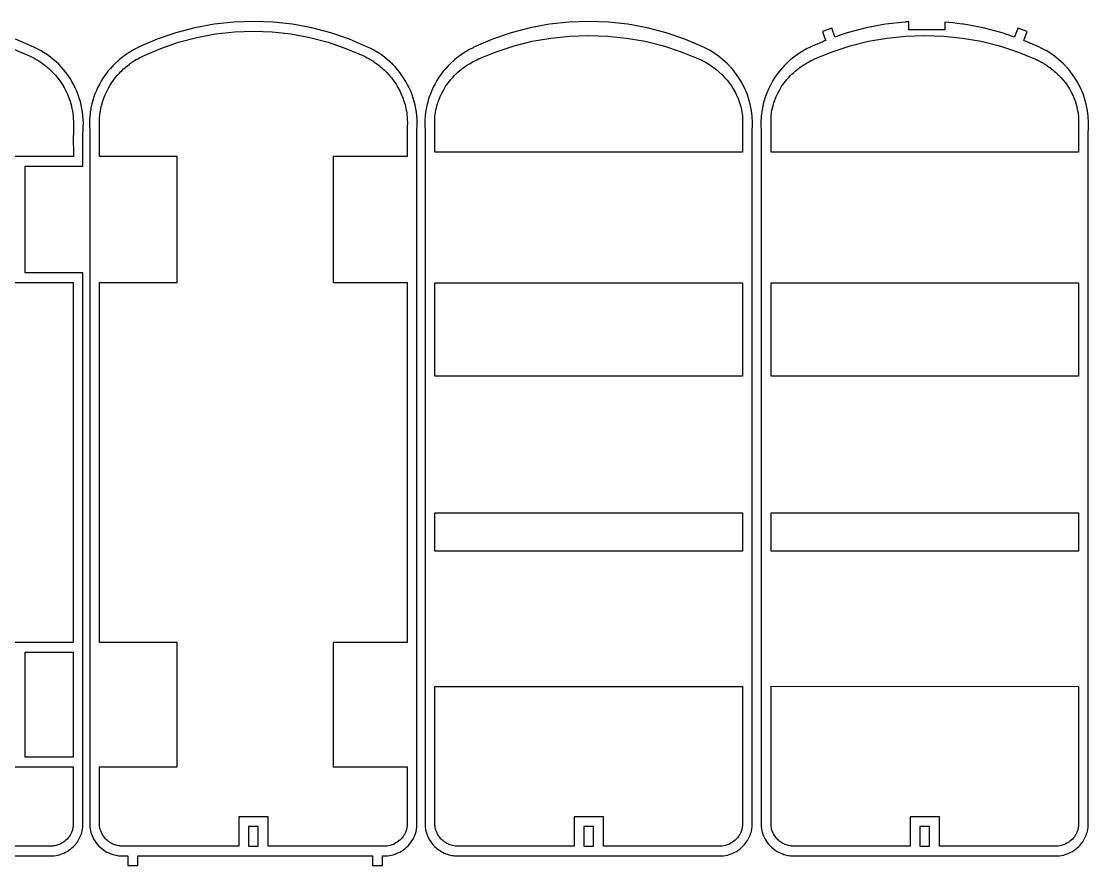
# Model space of a CAD drawing. Extents: x -70 to 101, y -106 to 32.
# Drawn here: x 45.8 to 100.2, y -57.4 to -14.3 of the extents above; entities that cross this region are included whole.
import ezdxf

# ---------------------------------------------------------------- set-up
doc = ezdxf.new("R2010")
doc.units = 0
doc.layers.get('0').update_dxf_attribs({"linetype": 'CONTINUOUS'})
doc.layers.add('SECTIONCUTEDGES', color=18, linetype='CONTINUOUS')

msp = doc.modelspace()

# ---------------------------------------------------------------- linework, layer by layer
msp.add_lwpolyline([(74.971, -55.432), (74.471, -55.432), (74.471, -56.432), (74.971, -56.432)], close=True)
at = {"layer": 'SECTIONCUTEDGES'}
for points in [[(50.224, -56.784), (50.33, -56.828), (50.387, -56.848), (50.443, -56.866), (50.508, -56.884), (50.573, -56.899), (50.592, -56.903), (50.667, -56.916), (50.724, -56.924), (50.793, -56.93), (50.819, -56.932), (51.201, -56.932), (51.201, -57.431), (51.7, -57.431), (51.7, -56.932), (63.692, -56.931), (63.692, -57.431), (64.192, -57.431), (64.192, -56.931), (64.447, -56.931), (64.479, -56.927), (64.552, -56.916), (64.654, -56.894), (64.745, -56.871), (64.815, -56.848), (64.87, -56.829), (64.979, -56.784), (65.076, -56.737), (65.169, -56.683), (65.258, -56.624), (65.344, -56.559), (65.425, -56.489), (65.501, -56.413), (65.573, -56.333), (65.639, -56.249), (65.7, -56.161), (65.756, -56.069), (65.792, -56), (65.824, -55.93), (65.843, -55.885), (65.861, -55.838), (65.877, -55.791), (65.891, -55.744), (65.905, -55.696), (65.911, -55.672), (65.928, -55.593), (65.935, -55.551), (65.948, -55.45), (65.95, -55.426), (65.95, -19.925), (65.952, -19.851), (65.954, -19.814), (65.967, -19.629), (65.968, -19.592), (65.969, -19.499), (65.963, -19.313), (65.949, -19.128), (65.927, -18.943), (65.898, -18.76), (65.86, -18.578), (65.815, -18.398), (65.762, -18.22), (65.701, -18.044), (65.633, -17.871), (65.558, -17.702), (65.475, -17.535), (65.385, -17.373), (65.289, -17.214), (65.185, -17.06), (65.075, -16.91), (64.959, -16.765), (64.837, -16.625), (64.708, -16.491), (64.574, -16.362), (64.435, -16.239), (64.29, -16.123), (64.141, -16.012), (63.987, -15.909), (63.928, -15.872), (63.839, -15.817), (63.75, -15.766), (63.653, -15.715), (63.593, -15.685), (63.513, -15.645), (63.434, -15.608), (62.51, -15.211), (61.561, -14.884), (60.59, -14.628), (59.603, -14.444), (58.605, -14.334), (57.602, -14.297), (56.599, -14.334), (55.601, -14.444), (54.614, -14.628), (53.643, -14.884), (52.694, -15.211), (51.771, -15.607), (51.727, -15.628), (51.582, -15.702), (51.512, -15.739), (51.443, -15.778), (51.374, -15.818), (51.306, -15.86), (51.239, -15.902), (51.173, -15.946), (51.107, -15.99), (51.042, -16.036), (50.978, -16.083), (50.915, -16.131), (50.852, -16.18), (50.754, -16.261), (50.71, -16.299), (50.568, -16.427), (50.433, -16.562), (50.303, -16.702), (50.18, -16.849), (50.064, -17), (49.954, -17.157), (49.852, -17.318), (49.757, -17.484), (49.669, -17.654), (49.589, -17.827), (49.517, -18.004), (49.443, -18.213), (49.42, -18.286), (49.39, -18.39), (49.359, -18.51), (49.338, -18.601), (49.313, -18.723), (49.297, -18.812), (49.289, -18.856), (49.276, -18.945), (49.264, -19.034), (49.255, -19.124), (49.251, -19.169), (49.244, -19.258), (49.238, -19.374), (49.235, -19.49), (49.235, -19.536), (49.238, -19.638), (49.241, -19.706), (49.249, -19.808), (49.253, -19.91), (49.254, -19.944), (49.254, -55.436), (49.256, -55.453), (49.26, -55.491), (49.267, -55.537), (49.274, -55.579), (49.282, -55.62), (49.291, -55.662), (49.301, -55.703), (49.312, -55.744), (49.325, -55.784), (49.338, -55.824), (49.353, -55.864), (49.368, -55.903), (49.385, -55.942), (49.403, -55.981), (49.424, -56.024), (49.448, -56.069), (49.503, -56.161), (49.564, -56.249), (49.631, -56.333), (49.702, -56.413), (49.779, -56.489), (49.86, -56.559), (49.946, -56.624), (50.035, -56.683), (50.128, -56.737)], [(67.215, -56.718), (67.241, -56.733), (67.295, -56.761), (67.349, -56.787), (67.405, -56.811), (67.433, -56.822), (67.489, -56.843), (67.518, -56.852), (67.575, -56.87), (67.604, -56.878), (67.662, -56.893), (67.72, -56.905), (67.779, -56.915), (67.808, -56.919), (67.868, -56.926), (67.926, -56.931), (81.513, -56.932), (81.602, -56.924), (81.701, -56.909), (81.799, -56.888), (81.896, -56.862), (81.991, -56.83), (82.084, -56.792), (82.174, -56.748), (82.262, -56.7), (82.346, -56.646), (82.428, -56.587), (82.505, -56.523), (82.578, -56.454), (82.647, -56.382), (82.696, -56.325), (82.742, -56.266), (82.785, -56.206), (82.826, -56.143), (82.864, -56.079), (82.899, -56.013), (82.931, -55.946), (82.96, -55.877), (82.986, -55.807), (83.008, -55.736), (83.028, -55.664), (83.048, -55.571), (83.056, -55.531), (83.066, -55.468), (83.068, -55.44), (83.069, -55.425), (83.07, -19.926), (83.07, -19.891), (83.074, -19.802), (83.084, -19.66), (83.088, -19.553), (83.088, -19.499), (83.068, -19.128), (83.017, -18.76), (82.934, -18.398), (82.821, -18.044), (82.677, -17.702), (82.505, -17.373), (82.305, -17.06), (82.078, -16.765), (81.828, -16.491), (81.554, -16.239), (81.26, -16.012), (80.934, -15.803), (80.884, -15.775), (80.791, -15.725), (80.621, -15.64), (80.553, -15.607), (79.629, -15.211), (78.68, -14.884), (77.709, -14.628), (76.722, -14.444), (75.724, -14.334), (74.721, -14.297), (73.718, -14.334), (72.72, -14.444), (71.733, -14.628), (70.762, -14.884), (69.813, -15.211), (68.859, -15.622), (68.815, -15.643), (68.748, -15.677), (68.701, -15.702), (68.631, -15.739), (68.562, -15.778), (68.493, -15.818), (68.425, -15.86), (68.358, -15.902), (68.292, -15.946), (68.226, -15.99), (68.161, -16.036), (68.097, -16.083), (68.034, -16.131), (67.972, -16.18), (67.882, -16.254), (67.829, -16.299), (67.688, -16.427), (67.552, -16.562), (67.423, -16.702), (67.299, -16.849), (67.183, -17), (67.074, -17.157), (66.971, -17.318), (66.876, -17.484), (66.788, -17.654), (66.709, -17.827), (66.637, -18.004), (66.563, -18.213), (66.531, -18.316), (66.502, -18.42), (66.471, -18.541), (66.464, -18.571), (66.438, -18.693), (66.424, -18.768), (66.409, -18.856), (66.395, -18.945), (66.389, -18.99), (66.379, -19.079), (66.37, -19.169), (66.36, -19.305), (66.355, -19.42), (66.354, -19.513), (66.356, -19.621), (66.362, -19.723), (66.367, -19.791), (66.371, -19.859), (66.373, -19.944), (66.373, -55.429), (66.379, -55.485), (66.387, -55.542), (66.396, -55.594), (66.407, -55.647), (66.419, -55.699), (66.434, -55.751), (66.45, -55.802), (66.468, -55.852), (66.487, -55.902), (66.509, -55.951), (66.532, -56), (66.556, -56.047), (66.582, -56.094), (66.621, -56.158), (66.663, -56.22), (66.708, -56.28), (66.755, -56.338), (66.805, -56.394), (66.857, -56.448), (66.911, -56.499), (66.968, -56.548), (67.027, -56.595), (67.088, -56.639), (67.15, -56.68)], [(92.901, -14.331), (92.901, -14.723), (91.057, -14.723), (91.057, -14.326), (90.936, -14.329), (90.876, -14.333), (89.878, -14.444), (88.892, -14.627), (87.921, -14.883), (87.454, -15.044), (87.387, -15.065), (87.32, -15.086), (87.288, -15.097), (87.129, -14.647), (86.658, -14.813), (86.767, -15.121), (86.82, -15.273), (86.796, -15.283), (86.732, -15.311), (86.668, -15.34), (86.046, -15.607), (86.008, -15.625), (85.961, -15.648), (85.876, -15.692), (85.787, -15.739), (85.718, -15.778), (85.649, -15.818), (85.581, -15.86), (85.514, -15.902), (85.448, -15.946), (85.382, -15.99), (85.317, -16.036), (85.253, -16.083), (85.19, -16.131), (85.127, -16.18), (85.021, -16.268), (84.996, -16.289), (84.843, -16.427), (84.708, -16.562), (84.578, -16.702), (84.455, -16.849), (84.339, -17), (84.229, -17.157), (84.127, -17.318), (84.032, -17.484), (83.944, -17.654), (83.864, -17.827), (83.792, -18.004), (83.714, -18.228), (83.695, -18.286), (83.665, -18.39), (83.634, -18.51), (83.606, -18.632), (83.588, -18.723), (83.572, -18.812), (83.557, -18.901), (83.551, -18.945), (83.539, -19.034), (83.53, -19.124), (83.522, -19.214), (83.519, -19.258), (83.513, -19.374), (83.511, -19.42), (83.51, -19.513), (83.511, -19.587), (83.515, -19.689), (83.523, -19.791), (83.525, -19.825), (83.529, -19.927), (83.53, -55.439), (83.531, -55.458), (83.537, -55.504), (83.542, -55.537), (83.549, -55.579), (83.557, -55.62), (83.566, -55.662), (83.576, -55.703), (83.587, -55.744), (83.6, -55.784), (83.613, -55.824), (83.628, -55.864), (83.643, -55.903), (83.66, -55.942), (83.678, -55.981), (83.709, -56.043), (83.723, -56.069), (83.778, -56.161), (83.839, -56.249), (83.906, -56.333), (83.977, -56.413), (84.054, -56.489), (84.135, -56.559), (84.221, -56.624), (84.31, -56.683), (84.403, -56.737), (84.5, -56.784), (84.602, -56.827), (84.623, -56.835), (84.689, -56.857), (84.746, -56.874), (84.811, -56.891), (84.886, -56.907), (84.942, -56.916), (85.018, -56.926), (85.083, -56.931), (98.668, -56.932), (98.758, -56.924), (98.857, -56.909), (98.955, -56.888), (99.052, -56.862), (99.147, -56.83), (99.24, -56.792), (99.33, -56.748), (99.418, -56.7), (99.502, -56.646), (99.583, -56.587), (99.661, -56.523), (99.734, -56.454), (99.803, -56.382), (99.852, -56.325), (99.898, -56.266), (99.941, -56.206), (99.982, -56.143), (100.019, -56.079), (100.054, -56.013), (100.086, -55.946), (100.115, -55.877), (100.141, -55.807), (100.164, -55.736), (100.184, -55.664), (100.206, -55.561), (100.218, -55.492), (100.223, -55.452), (100.225, -55.425), (100.225, -19.926), (100.228, -19.837), (100.234, -19.748), (100.238, -19.695), (100.243, -19.589), (100.244, -19.507), (100.224, -19.128), (100.173, -18.76), (100.09, -18.398), (99.976, -18.044), (99.833, -17.702), (99.66, -17.373), (99.46, -17.06), (99.234, -16.765), (98.983, -16.491), (98.71, -16.239), (98.416, -16.012), (98.076, -15.795), (98.019, -15.763), (97.995, -15.75), (97.825, -15.664), (97.708, -15.607), (96.933, -15.277), (97.097, -14.813), (96.625, -14.647), (96.466, -15.101), (95.836, -14.884), (94.866, -14.628), (93.864, -14.442), (93.812, -14.434), (93.674, -14.416), (93.536, -14.4), (93.316, -14.378), (93.099, -14.357), (92.901, -14.335)], [(50.25, -56.226), (50.199, -56.189), (50.15, -56.148), (50.104, -56.105), (50.059, -56.06), (50.017, -56.012), (49.977, -55.961), (49.941, -55.909), (49.907, -55.855), (49.876, -55.799), (49.849, -55.741), (49.824, -55.682), (49.803, -55.622), (49.785, -55.561), (49.77, -55.498), (49.755, -55.399), (49.754, -55.391), (49.754, -52.387), (53.712, -52.387), (53.712, -46.031), (49.754, -46.031), (49.754, -27.644), (53.712, -27.644), (53.712, -21.205), (49.742, -21.205), (49.743, -20.799), (49.747, -20.321), (49.748, -20.176), (49.746, -19.937), (49.741, -19.608), (49.741, -19.505), (49.744, -19.423), (49.747, -19.342), (49.752, -19.261), (49.755, -19.22), (49.762, -19.139), (49.771, -19.059), (49.781, -18.978), (49.787, -18.93), (49.794, -18.883), (49.802, -18.836), (49.811, -18.788), (49.82, -18.741), (49.83, -18.694), (49.84, -18.648), (49.851, -18.601), (49.863, -18.554), (49.876, -18.508), (49.889, -18.462), (49.906, -18.405), (49.918, -18.368), (49.948, -18.28), (49.986, -18.176), (50.018, -18.094), (50.082, -17.948), (50.147, -17.814), (50.218, -17.682), (50.293, -17.553), (50.374, -17.427), (50.46, -17.305), (50.551, -17.186), (50.646, -17.071), (50.749, -16.956), (50.821, -16.882), (50.879, -16.824), (50.979, -16.73), (51.052, -16.665), (51.109, -16.617), (51.168, -16.569), (51.197, -16.546), (51.257, -16.5), (51.317, -16.455), (51.378, -16.411), (51.457, -16.357), (51.537, -16.305), (51.619, -16.254), (51.701, -16.206), (51.785, -16.16), (51.92, -16.09), (51.963, -16.069), (52.874, -15.678), (53.788, -15.363), (54.723, -15.116), (55.674, -14.939), (56.635, -14.832), (57.602, -14.797), (58.568, -14.832), (59.53, -14.939), (60.48, -15.116), (61.415, -15.363), (62.33, -15.678), (63.267, -16.081), (63.33, -16.113), (63.409, -16.154), (63.49, -16.199), (63.559, -16.239), (63.627, -16.28), (63.694, -16.322), (63.76, -16.366), (63.826, -16.411), (63.89, -16.457), (63.954, -16.505), (64.017, -16.554), (64.079, -16.604), (64.14, -16.655), (64.199, -16.707), (64.272, -16.774), (64.414, -16.913), (64.543, -17.054), (64.664, -17.201), (64.779, -17.355), (64.885, -17.514), (64.983, -17.678), (65.073, -17.847), (65.154, -18.02), (65.226, -18.197), (65.289, -18.377), (65.343, -18.561), (65.387, -18.747), (65.404, -18.831), (65.415, -18.894), (65.428, -18.978), (65.44, -19.085), (65.45, -19.2), (65.457, -19.315), (65.463, -19.489), (65.462, -19.667), (65.461, -19.771), (65.462, -21.205), (61.681, -21.205), (61.681, -27.644), (65.451, -27.644), (65.45, -46.031), (61.681, -46.031), (61.681, -52.387), (65.45, -52.387), (65.45, -55.388), (65.437, -55.489), (65.429, -55.531), (65.419, -55.572), (65.408, -55.613), (65.395, -55.653), (65.381, -55.692), (65.365, -55.732), (65.348, -55.77), (65.329, -55.808), (65.309, -55.845), (65.287, -55.881), (65.264, -55.916), (65.24, -55.951), (65.19, -56.014), (65.136, -56.074), (65.078, -56.129), (65.016, -56.181), (64.951, -56.229), (64.883, -56.272), (64.812, -56.31), (64.739, -56.343), (64.663, -56.372), (64.586, -56.395), (64.508, -56.413), (64.417, -56.427), (64.392, -56.43), (64.362, -56.432), (58.351, -56.432), (58.351, -54.933), (56.852, -54.933), (56.852, -56.432), (50.835, -56.432), (50.779, -56.426), (50.716, -56.417), (50.654, -56.405), (50.592, -56.389), (50.532, -56.37), (50.473, -56.347), (50.415, -56.322), (50.358, -56.293), (50.303, -56.261)], [(66.873, -20.978), (66.873, -19.149), (66.887, -19.036), (66.903, -18.938), (66.921, -18.84), (66.927, -18.808), (66.949, -18.711), (66.975, -18.61), (67.001, -18.519), (67.022, -18.451), (67.05, -18.371), (67.086, -18.271), (67.141, -18.139), (67.201, -18.009), (67.266, -17.881), (67.337, -17.756), (67.413, -17.633), (67.494, -17.514), (67.58, -17.397), (67.67, -17.284), (67.766, -17.175), (67.869, -17.066), (67.959, -16.977), (68.041, -16.902), (68.142, -16.814), (68.229, -16.744), (68.316, -16.676), (68.346, -16.654), (68.436, -16.59), (68.537, -16.522), (68.636, -16.46), (68.717, -16.412), (68.82, -16.354), (68.904, -16.309), (69.011, -16.256), (69.091, -16.219), (69.993, -15.851), (70.908, -15.552), (71.843, -15.318), (72.794, -15.15), (73.755, -15.048), (74.721, -15.015), (75.688, -15.048), (76.649, -15.15), (77.6, -15.318), (78.535, -15.552), (79.449, -15.851), (80.378, -16.231), (80.426, -16.254), (80.499, -16.289), (80.575, -16.328), (80.644, -16.366), (80.712, -16.404), (80.78, -16.444), (80.847, -16.485), (80.913, -16.527), (80.978, -16.571), (81.042, -16.615), (81.074, -16.638), (81.136, -16.684), (81.198, -16.731), (81.259, -16.78), (81.319, -16.829), (81.384, -16.886), (81.533, -17.025), (81.662, -17.159), (81.784, -17.299), (81.898, -17.445), (82.004, -17.596), (82.102, -17.752), (82.192, -17.912), (82.273, -18.077), (82.345, -18.245), (82.408, -18.416), (82.462, -18.591), (82.517, -18.814), (82.535, -18.908), (82.556, -19.04), (82.57, -19.156), (82.57, -20.978)], [(84.029, -20.978), (84.029, -19.154), (84.037, -19.08), (84.048, -19.003), (84.058, -18.938), (84.076, -18.84), (84.097, -18.743), (84.105, -18.711), (84.13, -18.61), (84.157, -18.519), (84.178, -18.451), (84.198, -18.392), (84.215, -18.344), (84.242, -18.271), (84.297, -18.139), (84.357, -18.009), (84.422, -17.881), (84.493, -17.756), (84.569, -17.633), (84.65, -17.514), (84.735, -17.397), (84.826, -17.284), (84.921, -17.175), (85.031, -17.059), (85.093, -16.998), (85.168, -16.928), (85.225, -16.876), (85.283, -16.826), (85.355, -16.767), (85.413, -16.721), (85.502, -16.654), (85.562, -16.611), (85.673, -16.535), (85.732, -16.497), (85.832, -16.435), (85.934, -16.376), (86.018, -16.331), (86.123, -16.277), (86.189, -16.246), (86.244, -16.22), (87.149, -15.851), (88.063, -15.552), (88.999, -15.318), (89.949, -15.15), (90.911, -15.048), (91.877, -15.014), (92.843, -15.048), (93.805, -15.15), (94.755, -15.318), (95.691, -15.552), (96.605, -15.851), (97.523, -16.226), (97.555, -16.241), (97.613, -16.269), (97.696, -16.31), (97.765, -16.347), (97.834, -16.385), (97.902, -16.424), (97.936, -16.444), (98.003, -16.485), (98.069, -16.527), (98.134, -16.571), (98.198, -16.615), (98.261, -16.661), (98.323, -16.707), (98.354, -16.731), (98.415, -16.78), (98.49, -16.843), (98.55, -16.895), (98.689, -17.025), (98.818, -17.159), (98.94, -17.299), (99.054, -17.445), (99.16, -17.596), (99.258, -17.752), (99.348, -17.912), (99.429, -18.077), (99.501, -18.245), (99.564, -18.416), (99.618, -18.591), (99.665, -18.779), (99.682, -18.861), (99.701, -18.965), (99.706, -19.003), (99.726, -19.154), (99.726, -20.978)], [(66.87, -32.424), (66.87, -27.661), (82.57, -27.661), (82.57, -32.424)], [(84.029, -32.424), (84.029, -27.661), (99.726, -27.661), (99.726, -32.424)], [(66.873, -41.356), (66.873, -39.412), (82.57, -39.412), (82.57, -41.356)], [(84.029, -41.356), (84.029, -39.411), (99.726, -39.412), (99.726, -41.356)], [(45.953, -51.888), (45.953, -46.531), (48.405, -46.531), (48.405, -51.888)], [(67.423, -56.261), (67.37, -56.226), (67.318, -56.189), (67.27, -56.148), (67.223, -56.105), (67.178, -56.06), (67.136, -56.012), (67.097, -55.961), (67.06, -55.909), (67.027, -55.855), (66.996, -55.799), (66.968, -55.741), (66.944, -55.682), (66.922, -55.622), (66.904, -55.561), (66.89, -55.498), (66.877, -55.422), (66.874, -55.402), (66.873, -55.387), (66.873, -48.27), (82.57, -48.27), (82.569, -55.394), (82.563, -55.449), (82.557, -55.484), (82.548, -55.531), (82.539, -55.572), (82.527, -55.613), (82.515, -55.653), (82.5, -55.692), (82.484, -55.732), (82.467, -55.77), (82.448, -55.808), (82.428, -55.845), (82.406, -55.881), (82.383, -55.916), (82.359, -55.951), (82.309, -56.014), (82.255, -56.074), (82.197, -56.129), (82.135, -56.181), (82.07, -56.229), (82.002, -56.272), (81.931, -56.31), (81.858, -56.343), (81.783, -56.372), (81.706, -56.395), (81.627, -56.413), (81.537, -56.427), (81.495, -56.431), (81.482, -56.432), (75.471, -56.432), (75.471, -54.933), (73.972, -54.933), (73.972, -56.432), (67.951, -56.431), (67.901, -56.427), (67.835, -56.417), (67.773, -56.405), (67.712, -56.389), (67.651, -56.37), (67.592, -56.347), (67.534, -56.322), (67.477, -56.293)], [(84.633, -56.293), (84.578, -56.261), (84.525, -56.226), (84.474, -56.189), (84.425, -56.148), (84.379, -56.105), (84.334, -56.06), (84.292, -56.012), (84.253, -55.961), (84.216, -55.909), (84.182, -55.855), (84.151, -55.799), (84.124, -55.741), (84.099, -55.682), (84.078, -55.622), (84.06, -55.561), (84.046, -55.498), (84.034, -55.436), (84.03, -55.399), (84.029, -55.39), (84.029, -48.269), (99.725, -48.27), (99.725, -55.388), (99.723, -55.414), (99.716, -55.466), (99.712, -55.489), (99.704, -55.531), (99.694, -55.572), (99.683, -55.613), (99.67, -55.653), (99.656, -55.692), (99.64, -55.732), (99.623, -55.77), (99.604, -55.808), (99.584, -55.845), (99.562, -55.881), (99.539, -55.916), (99.515, -55.951), (99.465, -56.014), (99.411, -56.074), (99.353, -56.129), (99.291, -56.181), (99.226, -56.229), (99.158, -56.272), (99.087, -56.31), (99.014, -56.343), (98.938, -56.372), (98.861, -56.395), (98.783, -56.413), (98.689, -56.427), (98.647, -56.431), (98.637, -56.432), (92.626, -56.432), (92.626, -54.933), (91.127, -54.933), (91.127, -56.432), (85.108, -56.431), (85.054, -56.426), (84.991, -56.417), (84.929, -56.405), (84.867, -56.389), (84.807, -56.37), (84.748, -56.347), (84.69, -56.322)], [(57.352, -56.432), (57.852, -56.432), (57.852, -55.432), (57.352, -55.432)], [(91.627, -56.432), (92.127, -56.432), (92.127, -55.432), (91.627, -55.432)]]:
    msp.add_lwpolyline(points, close=True, dxfattribs=at)
for points in [[(33.758, -56.931), (47.348, -56.932), (47.437, -56.924), (47.536, -56.909), (47.634, -56.888), (47.731, -56.862), (47.826, -56.83), (47.919, -56.792), (48.009, -56.748), (48.097, -56.7), (48.181, -56.646), (48.263, -56.587), (48.34, -56.523), (48.413, -56.454), (48.482, -56.382), (48.531, -56.325), (48.577, -56.266), (48.62, -56.206), (48.661, -56.143), (48.699, -56.079), (48.734, -56.013), (48.766, -55.946), (48.795, -55.877), (48.821, -55.807), (48.843, -55.736), (48.863, -55.664), (48.887, -55.551), (48.899, -55.482), (48.903, -55.448), (48.904, -55.425), (48.904, -27.144), (45.953, -27.144), (45.953, -21.704), (48.904, -21.704), (48.903, -21.264), (48.898, -20.678), (48.898, -20.384), (48.899, -20.311), (48.903, -20.017), (48.905, -19.908), (48.911, -19.784), (48.92, -19.642), (48.923, -19.535), (48.923, -19.505), (48.917, -19.313), (48.903, -19.128), (48.882, -18.943), (48.852, -18.76), (48.815, -18.578), (48.769, -18.398), (48.716, -18.22), (48.656, -18.044), (48.588, -17.871), (48.512, -17.702), (48.429, -17.535), (48.34, -17.373), (48.243, -17.214), (48.14, -17.06), (48.03, -16.91), (47.913, -16.765), (47.791, -16.625), (47.663, -16.491), (47.529, -16.362), (47.389, -16.239), (47.245, -16.123), (47.095, -16.012), (46.928, -15.9), (46.843, -15.847), (46.772, -15.805), (46.704, -15.766), (46.607, -15.715), (46.467, -15.645), (46.39, -15.608), (45.464, -15.211)], [(45.284, -15.678), (46.204, -16.073), (46.273, -16.107), (46.375, -16.16), (46.444, -16.199), (46.513, -16.239), (46.581, -16.28), (46.648, -16.322), (46.715, -16.366), (46.78, -16.411), (46.845, -16.457), (46.908, -16.505), (46.971, -16.554), (47.033, -16.604), (47.094, -16.655), (47.162, -16.714), (47.232, -16.778), (47.368, -16.913), (47.497, -17.054), (47.619, -17.201), (47.733, -17.355), (47.839, -17.514), (47.937, -17.678), (48.027, -17.847), (48.108, -18.02), (48.18, -18.197), (48.243, -18.377), (48.297, -18.561), (48.341, -18.747), (48.355, -18.81), (48.37, -18.894), (48.382, -18.978), (48.388, -19.028), (48.397, -19.114), (48.406, -19.229), (48.408, -19.258), (48.415, -19.427), (48.417, -19.593), (48.412, -20.003), (48.411, -20.235), (48.416, -21.123), (48.416, -21.205), (44.635, -21.205)], [(44.635, -27.644), (48.405, -27.644), (48.405, -46.031), (44.635, -46.031)], [(44.635, -52.387), (48.405, -52.387), (48.404, -55.394), (48.398, -55.449), (48.393, -55.478), (48.383, -55.531), (48.374, -55.572), (48.362, -55.613), (48.35, -55.653), (48.335, -55.692), (48.319, -55.732), (48.302, -55.77), (48.283, -55.808), (48.263, -55.845), (48.241, -55.881), (48.218, -55.916), (48.194, -55.951), (48.144, -56.014), (48.09, -56.074), (48.032, -56.129), (47.97, -56.181), (47.905, -56.229), (47.837, -56.272), (47.766, -56.31), (47.693, -56.343), (47.618, -56.372), (47.541, -56.395), (47.462, -56.413), (47.379, -56.426), (47.324, -56.431), (41.306, -56.432)]]:
    msp.add_lwpolyline(points, dxfattribs=at)

doc.saveas('drawing.dxf')
